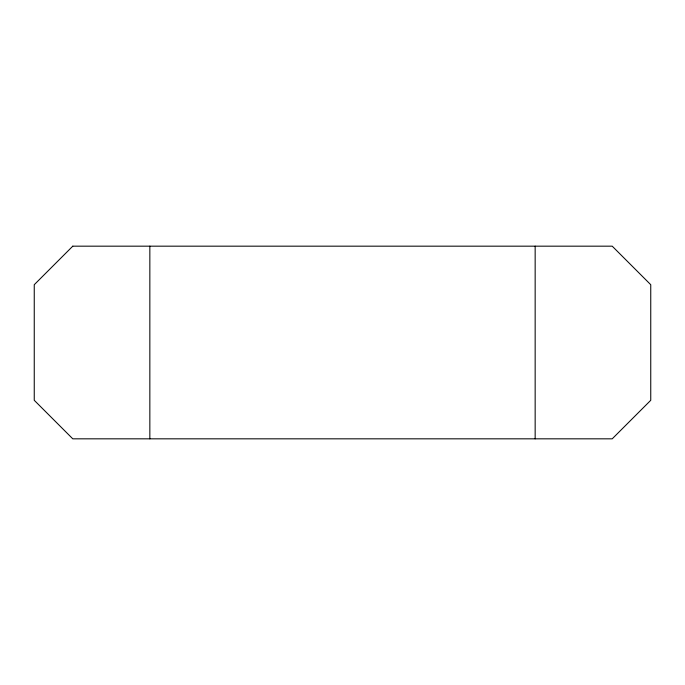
<?xml version="1.0" encoding="UTF-8"?>
<svg xmlns="http://www.w3.org/2000/svg" width="685" height="685" viewBox="0 0 685 685"><rect width="100%" height="100%" fill="white"/><g stroke="black" fill="none" stroke-linecap="round" stroke-linejoin="round"><path stroke-width="1.03" d="M535.156 246.172L535.156 438.828M149.844 246.172L149.844 438.828M72.781 246.172L34.25 284.703L34.25 400.297L72.781 438.828L612.219 438.828L650.75 400.297L650.75 284.703L612.219 246.172L72.781 246.172"/></g></svg>
